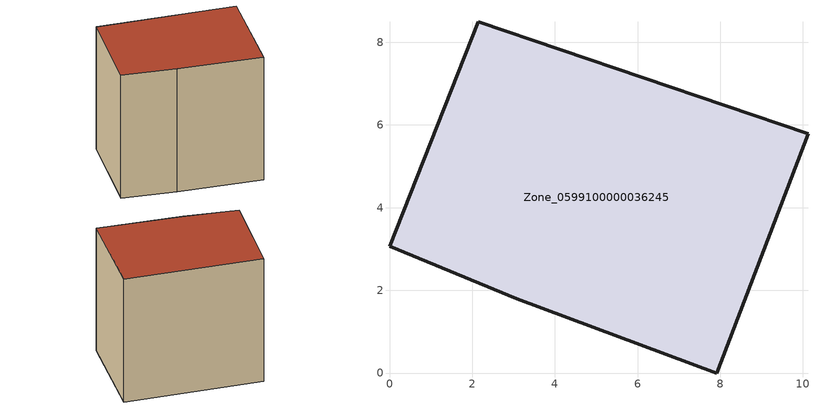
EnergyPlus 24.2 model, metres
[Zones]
Zone_0599100000036245
 floor ground (C_G): 2.15,8.49 10.12,5.79 7.91,0 3.08,1.79 0,3.06 z0.94
 wall outside (C_F): 10.12,5.79 2.15,8.49 0,3.06 3.08,1.79 7.91,0 10.12,5.79 z0.94:9.05
 roof outside (C_R): 7.91,0 10.12,5.79 2.15,8.49 0,3.06 3.08,1.79 z9.05
[BUILDING]
Pand.0599100000036245: North Axis=0; Terrain=City; Loads Convergence Tolerance Value=0.04; Temperature Convergence Tolerance Value=0.4; Solar Distribution=FullExterior; Maximum Number of Warmup Days=25; Minimum Number of Warmup Days=1
[Site:Location]
Rotterdam.The.Hague.AP_ZH_NLD Design_Conditions: Latitude=51.96; Longitude=4.45; Time Zone=1; Elevation=-4.5
[SITE:GROUNDTEMPERATURE:BUILDINGSURFACE]
18, 18, 18, 18, 18, 18, 18, 18, 18, 18, 18, 18
[MATERIAL] Thermal Absorptance=0.9; Solar Absorptance=0.7; Visible Absorptance=0.7
Name | Roughness | Thickness | Conductivity | Density | Specific Heat
G.TI.1946 | MediumSmooth | 0.15 | 1 | 540 | 1210
F.TI.1946 | Rough | 0.3 | 0.857143 | 1920 | 840
R.TI.1946 | MediumRough | 0.2 | 0.1 | 1500 | 1000
[CONSTRUCTION]
C_G: G.TI.1946
C_F: F.TI.1946
C_R: R.TI.1946
[ZONE]
Zone_0599100000036245: Type=1; Multiplier=1; Ceiling Height=Autocalculate; Volume=Autocalculate; Floor Area=autocalculate; Part of Total Floor Area=Yes
[ZONEINFILTRATION:DESIGNFLOWRATE]
Infil_Zone_0599100000036245: Zone or ZoneList or Space or SpaceList=Zone_0599100000036245; Schedule=AlwaysOn; Design Flow Rate Calculation Method=Flow/Area; Flow Rate per Floor Area=0.003; Constant Term Coefficient=1; Temperature Term Coefficient=0; Velocity Term Coefficient=0; Velocity Squared Term Coefficient=0
[HVACTEMPLATE:ZONE:IDEALLOADSAIRSYSTEM]
Zone_0599100000036245: Maximum Heating Supply Air Temperature=50; Minimum Cooling Supply Air Temperature=13; Maximum Heating Supply Air Humidity Ratio=0.0156; Minimum Cooling Supply Air Humidity Ratio=0.0077; Heating Limit=NoLimit; Cooling Limit=NoLimit; Dehumidification Control Type=ConstantSensibleHeatRatio; Cooling Sensible Heat Ratio=0.7; Dehumidification Setpoint=60; Humidification Control Type=None; Humidification Setpoint=30; Outdoor Air Method=None; Outdoor Air Flow Rate per Person=0.00944; Outdoor Air Flow Rate per Zone Floor Area=0; Outdoor Air Flow Rate per Zone=0; Demand Controlled Ventilation Type=None; Outdoor Air Economizer Type=NoEconomizer; Heat Recovery Type=None; Sensible Heat Recovery Effectiveness=0.7; Latent Heat Recovery Effectiveness=0.65
[ZONECONTROL:THERMOSTAT]
ThermostatControl_Zone_0599100000036245: Zone or ZoneList=Zone_0599100000036245; Control Type Schedule=DualSetpointControlType; Control 1=Thermostat_Zone_0599100000036245; Temperature Difference Between Cutout And Setpoint=0
[THERMOSTATSETPOINT:DUALSETPOINT]
Thermostat_Zone_0599100000036245: Heating Setpoint Temperature Schedule=HeatingSetpoint_Zone_0599100000036245; Cooling Setpoint Temperature Schedule=CoolingSetpoint_Zone_0599100000036245
[SCHEDULE:COMPACT]
HeatingSetpoint_Zone_0599100000036245: Through: 12/31, For: AllDays, Until: 24:00, 21
CoolingSetpoint_Zone_0599100000036245: Through: 12/31, For: AllDays, Until: 24:00, 24
DualSetpointControlType: Through: 12/31, For: AllDays, Until: 24:00, 4
AlwaysOn: Through: 12/31, For: AllDays, Until: 24:00, 1
